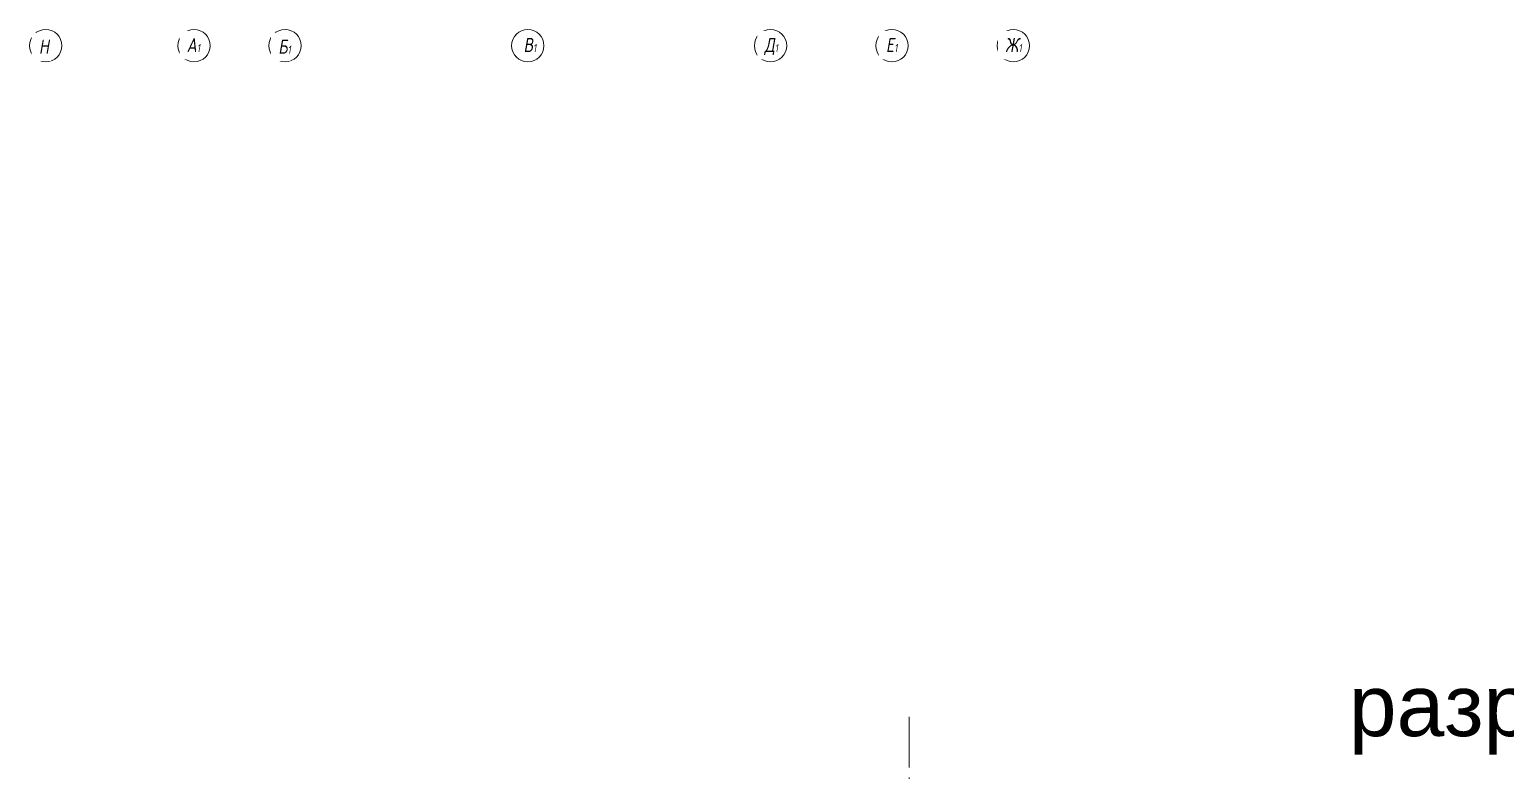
# Model space of a CAD drawing. Header units: millimetres. Extents: x 0 to 9491604, y -172998 to 295086.
# Drawn here: x 549533 to 586012, y -13609 to 4718 of the extents above; entities that cross this region are included whole.
import ezdxf

# ---------------------------------------------------------------- set-up
doc = ezdxf.new("R2010")
doc.units = ezdxf.units.MM
doc.linetypes.add('CENTER', pattern=[2, 1.25, -0.25, 0.25, -0.25])
doc.layers.add('АР_Оси', color=7, linetype='Continuous', lineweight=25)
doc.styles.add('arial', font='arial.ttf')
doc.styles.add('ГОСТ 2.304', font='CS_Gost2304.shx', dxfattribs={"oblique": 10})

# ---------------------------------------------------------------- blocks, each defined once
blk = doc.blocks.new('АР разрез')
at = {"layer": 'АР_Оси', "lineweight": 9}
for centre in [(549932.9, 4317.9), (553597.9, 4317.9), (555847.9, 4317.9), (567847.9, 4317.9), (570847.9, 4317.9), (573847.9, 4317.9)]:
    blk.add_circle(centre, 400, dxfattribs=at)
at = {"layer": 'АР_Оси', "lineweight": 9, "insert": (561742.5, 4508.3), "char_height": 350, "width": 123.867, "attachment_point": 1, "line_spacing_factor": 1.149209, "style": 'ГОСТ 2.304', "bg_fill": 2}
blk.add_mtext('В{\\H0.57143x;1}', dxfattribs=at)
at = {"layer": 'АР_Оси', "lineweight": 9}
blk.add_circle((561847.9, 4317.9), 400, dxfattribs=at)
at = {"layer": 'АР_Оси', "lineweight": 9, "char_height": 350, "width": 123.867, "attachment_point": 1, "line_spacing_factor": 1.149209, "style": 'ГОСТ 2.304', "bg_fill": 2}
for s, insert in [('Н', (549764.9, 4467.9)), ('А{\\H0.57143x;1}', (553415.3, 4508.3)), ('Б{\\H0.57143x;1}', (555679.9, 4467.9)), ('Д{\\H0.57143x;1}', (567698.3, 4508.3)), ('Е{\\H0.57143x;1}', (570698.3, 4508.3)), ('Ж{\\H0.57143x;1}', (573648.7, 4508.3))]:
    blk.add_mtext(s, dxfattribs=dict(at, insert=insert))

msp = doc.modelspace()

# ---------------------------------------------------------------- linework, layer by layer
at = {"layer": 'АР_Оси', "color": 6, "linetype": 'CENTER', "lineweight": 9, "ltscale": 1000}
msp.add_line((571275.1, -12285.8), (571275.1, -43651.4), dxfattribs=at)

# ---------------------------------------------------------------- block references
at = {"color": 12, "true_color": 0xe00000}
msp.add_blockref('АР разрез', (0, 0), dxfattribs=at)

# ---------------------------------------------------------------- texts
at = {"lineweight": 9, "insert": (582142.7, -11243.4, -279.2), "char_height": 1516.06, "width": 10814.862, "attachment_point": 1, "style": 'arial'}
msp.add_mtext('разрез 3-3', dxfattribs=at)

doc.saveas('drawing.dxf')
